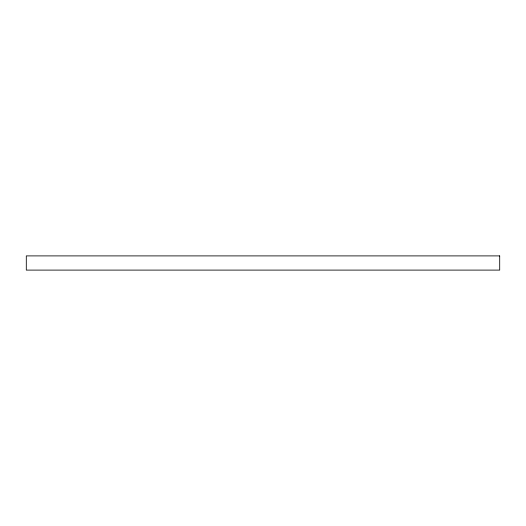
<?xml version="1.0" encoding="UTF-8"?>
<svg xmlns="http://www.w3.org/2000/svg" width="526" height="526" viewBox="0 0 526 526"><rect width="100%" height="100%" fill="white"/><g stroke="black" fill="none" stroke-linecap="round" stroke-linejoin="round"><path stroke-width="0.79" d="M499.7 255.899L26.3 255.899L26.3 270.101L499.7 270.101L499.7 255.899"/></g></svg>
